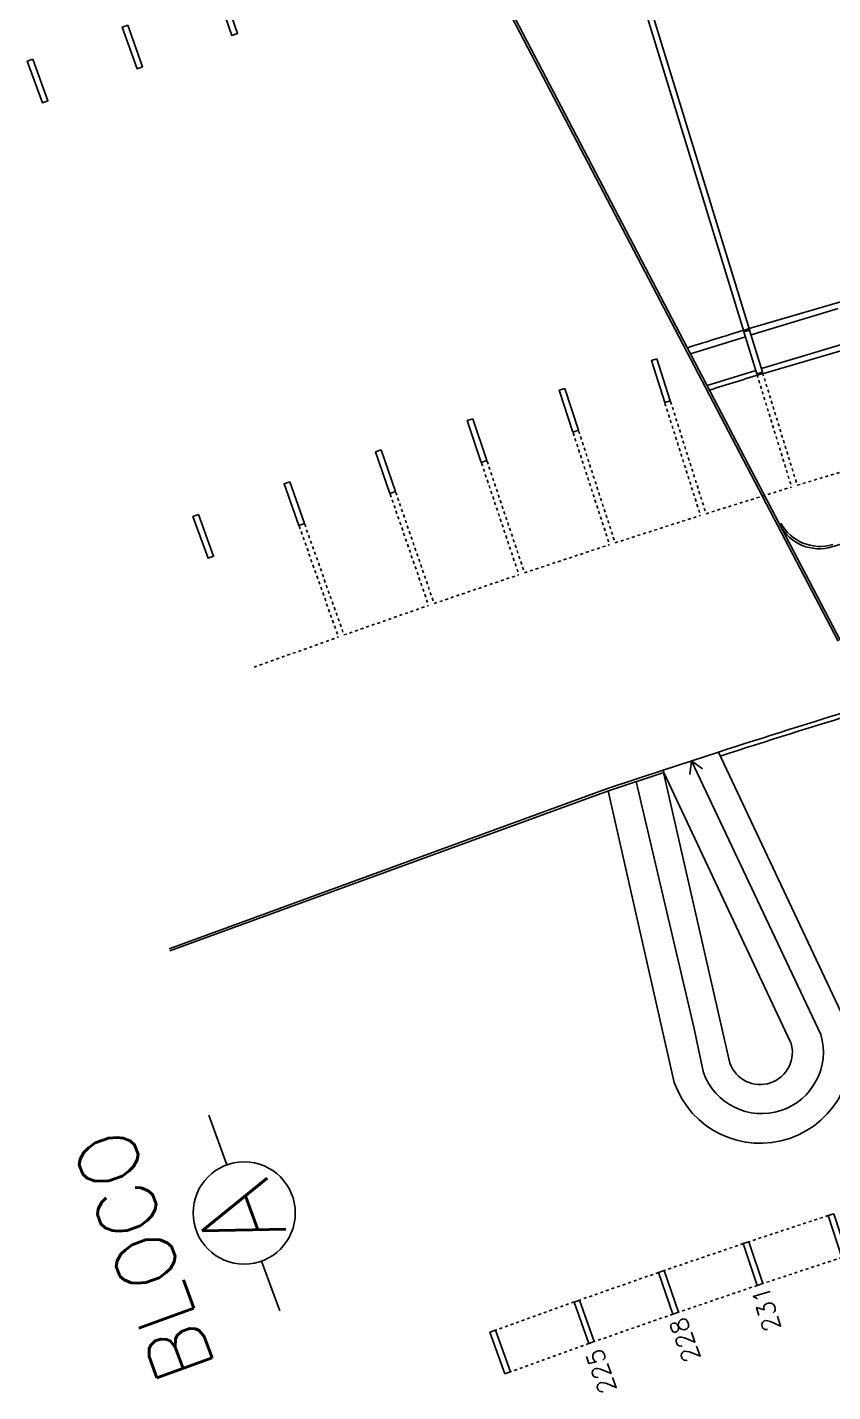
# Model space of a CAD drawing. Extents: x 26 to 324, y 73 to 188.
# Drawn here: x 42.1 to 69.5, y 82.59 to 129.01 of the extents above; entities that cross this region are included whole.
import ezdxf

# ---------------------------------------------------------------- set-up
doc = ezdxf.new("R2010")
doc.units = 0
doc.header["$LTSCALE"] = 0.01
doc.header["$MEASUREMENT"] = 0
doc.linetypes.add('HIDDEN2', pattern=[0.1875, 0.125, -0.0625])
doc.layers.get('0').update_dxf_attribs({"linetype": 'CONTINUOUS'})
for name, color, linetype in [('BANC', 2, 'CONTINUOUS'), ('ESC', 1, 'CONTINUOUS'), ('ESTR', 3, 'CONTINUOUS'), ('NOPILAR1', 2, 'CONTINUOUS'), ('PISO', 1, 'CONTINUOUS'), ('PROJ', 1, 'HIDDEN2'), ('TEXTO-ENDEREÇO', 2, 'CONTINUOUS'), ('TXT-IDENTIFICAÇÃO', 4, 'CONTINUOUS')]:
    doc.layers.add(name, color=color, linetype=linetype)
doc.styles.add('LEGENDA', font='romans.shx', dxfattribs={"height": 0.2})
doc.styles.add('NOPILAR', font='simplex.shx', dxfattribs={"height": 0.6})

# ---------------------------------------------------------------- blocks, each defined once
blk = doc.blocks.new('PILAR-SLC')
for points in [[(0.197, -26.487), (0.197, -27.987), (-0.003, -27.987), (-0.003, -26.487)], [(0.197, -42.97), (0.197, -44.47), (-0.003, -44.47), (-0.003, -42.97)], [(0.197, -72.501), (0.197, -74.001), (-0.003, -74.001), (-0.003, -72.501)]]:
    blk.add_lwpolyline(points, close=True)

msp = doc.modelspace()

# ---------------------------------------------------------------- linework, layer by layer
at = {"layer": 'BANC'}
for p, q in [((52.172, 141.625), (69.683, 108.125)), ((52.243, 141.662), (69.754, 108.162)), ((46.92, 97.661), (61.842, 103.114)), ((46.948, 97.586), (61.868, 103.038))]:
    msp.add_line(p, q, dxfattribs=at)
for radius, end in [(373.648, 107.85974), (373.499, 107.85677)]:
    msp.add_arc((180.204, -251.291), radius, 107.0881, end, dxfattribs=at)
at = {"layer": 'ESC'}
for p, q in [((64.692, 104.049), (64.643, 103.59)), ((64.692, 104.049), (69.097, 94.747)), ((64.692, 104.049), (65.069, 103.783)), ((62.808, 103.347), (64.78, 94.994)), ((64.78, 94.994), (65.103, 93.445))]:
    msp.add_line(p, q, dxfattribs=at)
msp.add_arc((67.082, 94.153), 2.101, 199.6813, 16.4172, dxfattribs=at)
at = {"layer": 'PISO'}
for p, q in [((66.49, 118.628), (62.083, 132.977)), ((66.681, 118.687), (62.274, 133.035)), ((66.659, 118.76), (75.954, 121.485)), ((67.109, 117.225), (76.404, 119.95)), ((66.726, 118.544), (69.683, 119.438)), ((64.663, 117.901), (66.531, 118.484)), ((67.079, 117.397), (70.024, 118.288)), ((65.228, 116.821), (66.882, 117.336)), ((65.611, 104.351), (63.729, 103.733)), ((65.611, 104.351), (69.962, 95.132)), ((63.74, 103.653), (66, 93.772)), ((63.754, 103.657), (68.069, 94.486)), ((61.86, 103.035), (64.111, 93.115))]:
    msp.add_line(p, q, dxfattribs=at)
for centre, radius, start, end in [((180.179, -251.219), 387.003, 107.0575, 107.38359), ((180.179, -251.219), 385.403, 107.05743, 107.34074), ((180.204, -251.291), 379.154, 104.85507, 106.98025), ((69.037, 112.769), 1.5, 208.0155, 286.9802), ((69.062, 112.849), 1.5, 208.0155, 286.9731), ((67.032, 94.136), 3.095, 199.2679, 18.7801), ((67.032, 94.136), 1.095, 199.4332, 18.6157)]:
    msp.add_arc(centre, radius, start, end, dxfattribs=at)
at = {"layer": 'PROJ'}
for p, q in [((66.926, 117.193), (68.101, 113.369)), ((67.117, 117.252), (68.292, 113.428)), ((63.793, 116.215), (65, 112.402)), ((63.984, 116.276), (65.191, 112.462)), ((60.669, 115.211), (61.908, 111.408)), ((60.859, 115.273), (62.098, 111.47)), ((57.742, 114.244), (59.014, 110.451)), ((68.292, 113.428), (71.209, 114.311)), ((57.553, 114.18), (58.824, 110.387)), ((65.191, 112.462), (68.101, 113.369)), ((54.446, 113.122), (55.75, 109.341)), ((54.635, 113.188), (55.939, 109.406)), ((62.098, 111.47), (65, 112.402)), ((51.348, 112.039), (52.684, 108.268)), ((51.536, 112.105), (52.872, 108.335)), ((59.014, 110.451), (61.908, 111.408)), ((55.939, 109.406), (58.824, 110.387)), ((52.872, 108.335), (55.75, 109.341)), ((49.815, 107.238), (52.684, 108.268)), ((69.349, 88.586), (66.649, 87.693)), ((66.46, 87.63), (63.767, 86.714)), ((69.814, 87.16), (67.126, 86.271)), ((63.578, 86.649), (60.894, 85.711)), ((66.936, 86.207), (64.256, 85.296)), ((60.705, 85.644), (58.029, 84.683)), ((64.067, 85.231), (61.395, 84.297)), ((61.206, 84.23), (58.542, 83.273))]:
    msp.add_line(p, q, dxfattribs=at)
at = {"layer": 'TEXTO-ENDEREÇO'}
for p, q in [((61.842, 103.114), (63.729, 103.733)), ((61.868, 103.038), (63.754, 103.657)), ((63.754, 103.657), (63.729, 103.733))]:
    msp.add_line(p, q, dxfattribs=at)
at = {"layer": 'TXT-IDENTIFICAÇÃO', "color": 2}
for p, q in [((48.27, 91.994), (48.884, 90.305)), ((50.685, 85.348), (50.071, 87.036))]:
    msp.add_line(p, q, dxfattribs=at)
msp.add_circle((49.478, 88.671), 1.739, dxfattribs=at)

# ---------------------------------------------------------------- block references
at = {"layer": 'ESTR'}
for p, rotation in [((53.864, 159.729), 17.07317073170732), ((50.369, 158.639), 17.5609756097561), ((46.884, 157.519), 18.04878048780487), ((43.408, 156.369), 18.53658536585365), ((39.942, 155.189), 19.02439024390243), ((36.487, 153.981), 19.51219512195119), ((33.042, 152.742), 19.99999512195119)]:
    msp.add_blockref('PILAR-SLC', p, dxfattribs=dict(at, rotation=rotation))

# ---------------------------------------------------------------- texts
at = {"layer": 'NOPILAR1', "style": 'NOPILAR'}
for s, rotation, p in [('231', 106.6635, (67.75, 84.744)), ('231', 106.6635, (67.75, 84.744)), ('228', 109.7043, (65.012, 83.725)), ('228', 109.7043, (65.012, 83.725)), ('225', 109.7043, (62.16, 82.658)), ('225', 109.7043, (62.16, 82.658))]:
    msp.add_text(s, height=0.6, rotation=rotation, dxfattribs=at).set_placement(p)
at = {"layer": 'TXT-IDENTIFICAÇÃO', "color": 4, "style": 'LEGENDA'}
for s, height, p in [('BLOCO ', 2, (48.5, 83.421)), ('A', 2.7, (50.936, 88.007))]:
    msp.add_text(s, height=height, rotation=109.9691, dxfattribs=at).set_placement(p)

doc.saveas('drawing.dxf')
